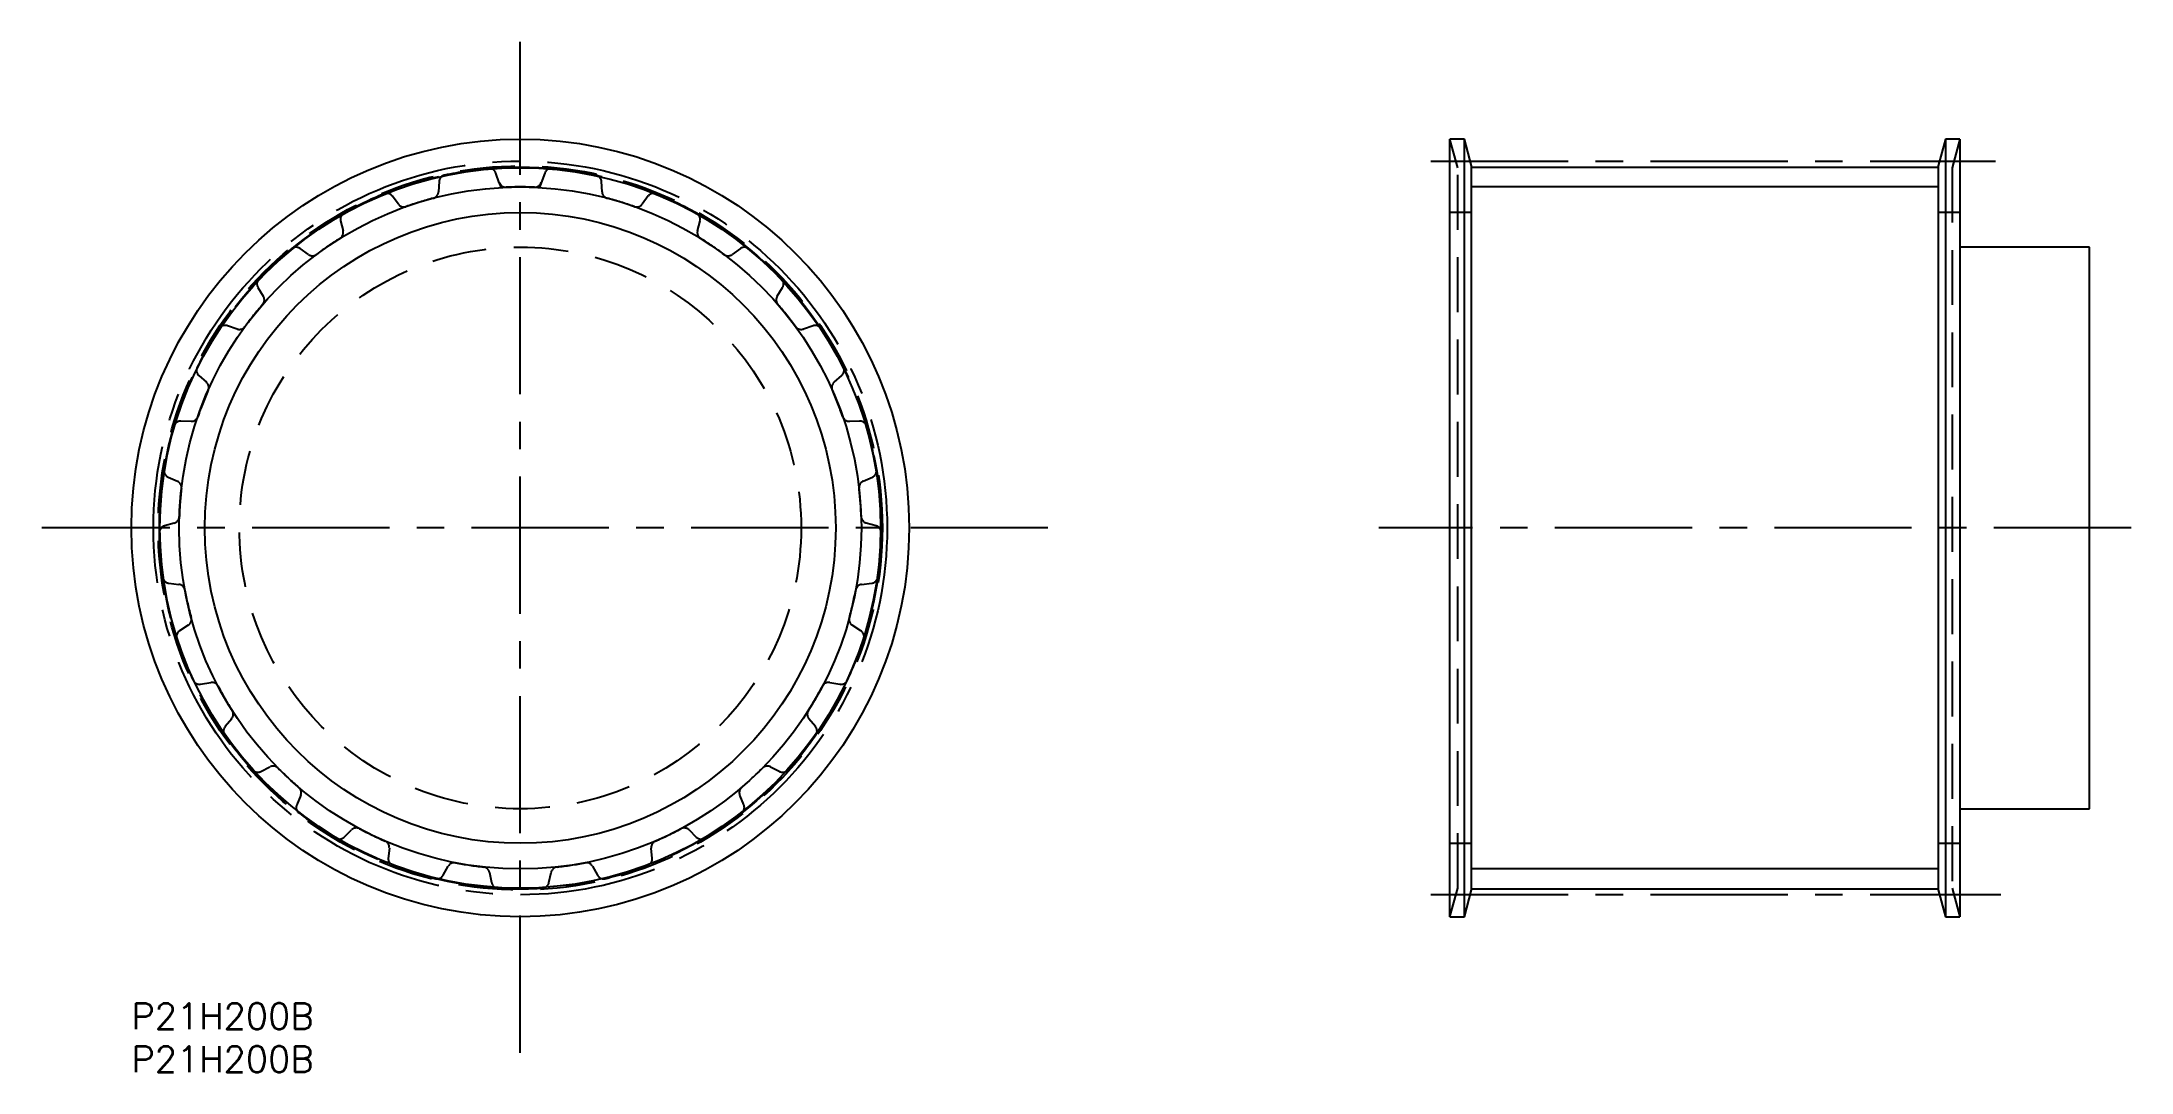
# Model space of a CAD drawing. Extents: x -10 to 231, y -8 to 111.
import ezdxf

# ---------------------------------------------------------------- set-up
doc = ezdxf.new("R2010")
doc.units = 0
doc.header["$LTSCALE"] = 0.5
for name, pattern in [('CENTER', [50.8, 31.75, -6.35, 6.35, -6.35]), ('DASHED', [19.05, 12.7, -6.35]), ('PHANTOM', [63.5, 31.75, -6.35, 6.35, -6.35, 6.35, -6.35])]:
    doc.linetypes.add(name, pattern=pattern)
for name, color, linetype in [('MSM_CENTER', 1, 'CENTER'), ('MSM_CONTINUOUS', 7, 'CONTINUOUS'), ('MSM_DASHED', 4, 'DASHED'), ('MSM_IMAGINARY', 6, 'PHANTOM'), ('MSM_NARROW', 5, 'CONTINUOUS'), ('MSM_PART_NUMBER', 7, 'CONTINUOUS')]:
    doc.layers.add(name, color=color, linetype=linetype)
doc.styles.get("Standard").update_dxf_attribs({"font": 'txt.shx', "height": 3, "bigfont": 'bigfont.shx'})

msp = doc.modelspace()

# ---------------------------------------------------------------- linework, layer by layer
at = {"layer": 'MSM_CENTER'}
for p, q in [((45, -5.73), (45, 111.27)), ((150.38, 97.44), (215.72, 97.44)), ((106.05, 55), (-10.37, 55)), ((231.4, 55), (144.36, 55)), ((150.38, 12.56), (216.33, 12.56))]:
    msp.add_line(p, q, dxfattribs=at)
msp.add_circle((45, 55), 42.45, dxfattribs=at)
at = {"layer": 'MSM_CONTINUOUS'}
for p, q in [((154.24, 100), (152.58, 100)), ((152.58, 10), (152.58, 100)), ((155.08, 96.9), (154.24, 100)), ((154.24, 10), (154.24, 100)), ((209.92, 100), (209.08, 96.9)), ((211.58, 100), (209.92, 100)), ((209.92, 100), (209.92, 10)), ((211.58, 100), (211.58, 10)), ((155.08, 13.1), (155.08, 96.9)), ((155.08, 96.76), (209.08, 96.76)), ((209.08, 96.9), (209.08, 13.1)), ((226.58, 87.5), (211.58, 87.5)), ((226.58, 22.5), (226.58, 87.5)), ((211.58, 22.5), (226.58, 22.5)), ((154.24, 10), (155.08, 13.1)), ((155.08, 13.24), (209.08, 13.24)), ((209.08, 13.1), (209.92, 10)), ((152.58, 10), (154.24, 10)), ((209.92, 10), (211.58, 10))]:
    msp.add_line(p, q, dxfattribs=at)
for radius in [45, 41.69, 36.5]:
    msp.add_circle((45, 55), radius, dxfattribs=at)
at = {"layer": 'MSM_DASHED'}
for p, q in [((153.48, 96.69), (152.58, 100)), ((211.58, 100), (210.68, 96.69)), ((35.6, 95.09), (35.54, 93.9)), ((42.57, 94.96), (42.17, 96.08)), ((47.83, 96.08), (47.43, 94.96)), ((54.46, 93.9), (54.4, 95.09)), ((153.48, 13.31), (153.48, 96.69)), ((210.68, 96.69), (210.68, 13.31)), ((30.9, 92.47), (30.19, 93.42)), ((59.81, 93.42), (59.1, 92.47)), ((24.2, 90.53), (24.49, 89.38)), ((65.51, 89.38), (65.8, 90.53)), ((155.08, 91.5), (152.58, 91.5)), ((211.58, 91.5), (209.08, 91.5)), ((20.48, 86.65), (19.52, 87.34)), ((70.48, 87.34), (69.52, 86.65)), ((14.65, 82.83), (15.27, 81.81)), ((74.73, 81.81), (75.35, 82.83)), ((12.24, 78.02), (11.12, 78.4)), ((78.88, 78.4), (77.76, 78.02)), ((7.8, 72.64), (8.69, 71.86)), ((81.31, 71.86), (82.2, 72.64)), ((6.91, 67.34), (5.73, 67.37)), ((84.27, 67.37), (83.09, 67.34)), ((4.25, 60.89), (5.33, 60.41)), ((84.67, 60.41), (85.75, 60.89)), ((4.97, 55.57), (3.83, 55.25)), ((86.17, 55.25), (85.03, 55.57)), ((4.32, 48.62), (5.5, 48.47)), ((84.5, 48.47), (85.68, 48.62)), ((6.58, 43.74), (5.58, 43.1)), ((84.42, 43.1), (83.42, 43.74)), ((8.01, 36.91), (9.18, 37.12)), ((80.82, 37.12), (81.99, 36.91)), ((11.61, 32.92), (10.84, 32.01)), ((79.16, 32.01), (78.39, 32.92)), ((14.98, 26.82), (16.04, 27.36)), ((73.96, 27.36), (75.02, 26.82)), ((19.6, 24.06), (19.14, 22.96)), ((70.86, 22.96), (70.4, 24.06)), ((24.63, 19.22), (25.47, 20.05)), ((64.53, 20.05), (65.37, 19.22)), ((29.85, 17.94), (29.73, 16.76)), ((60.27, 16.76), (60.15, 17.94)), ((152.58, 18.5), (155.08, 18.5)), ((209.08, 18.5), (211.58, 18.5)), ((36.08, 14.8), (36.64, 15.85)), ((41.44, 15.12), (41.68, 13.96)), ((48.32, 13.96), (48.56, 15.12)), ((53.36, 15.85), (53.92, 14.8)), ((152.58, 10), (153.48, 13.31)), ((210.68, 13.31), (211.58, 10))]:
    msp.add_line(p, q, dxfattribs=at)
for radius in [41.9, 32.5]:
    msp.add_circle((45, 55), radius, dxfattribs=at)
for centre, radius, start, end in [((36.4, 95.05), 0.8, 102.1226, 177.1429), ((45, 55), 41.76, 95.0202, 102.1226), ((41.42, 95.8), 0.8, 20, 95.0202), ((43.33, 95.24), 0.8, 200, 272.3839), ((45, 55), 39.47, 87.6161, 92.3839), ((46.67, 95.24), 0.8, 267.6161, 340), ((48.58, 95.8), 0.8, 84.9798, 160), ((45, 55), 41.76, 77.8774, 84.9798), ((53.6, 95.05), 0.8, 2.8571, 77.8774), ((45, 55), 41.76, 112.1631, 119.2655), ((29.55, 92.93), 0.8, 37.1429, 112.1631), ((31.54, 92.95), 0.8, 217.1429, 289.5267), ((45, 55), 39.47, 104.759, 109.5267), ((34.74, 93.94), 0.8, 284.759, 357.1429), ((55.26, 93.94), 0.8, 182.8571, 255.241), ((45, 55), 39.47, 70.4733, 75.241), ((58.46, 92.95), 0.8, 250.4733, 322.8571), ((60.45, 92.93), 0.8, 67.8369, 142.8571), ((45, 55), 41.76, 60.7345, 67.8369), ((24.98, 90.73), 0.8, 119.2655, 194.2857), ((65.02, 90.73), 0.8, 345.7143, 60.7345), ((45, 55), 41.76, 129.306, 136.4083), ((19.05, 86.69), 0.8, 54.2857, 129.306), ((45, 55), 39.47, 121.9019, 126.6696), ((23.72, 89.19), 0.8, 301.9019, 14.2857), ((66.28, 89.19), 0.8, 165.7143, 238.0981), ((45, 55), 39.47, 53.3304, 58.0981), ((70.95, 86.69), 0.8, 50.694, 125.7143), ((45, 55), 41.76, 43.5917, 50.694), ((20.95, 87.3), 0.8, 234.2857, 306.6696), ((69.05, 87.3), 0.8, 233.3304, 305.7143), ((15.33, 83.24), 0.8, 136.4083, 211.4286), ((74.67, 83.24), 0.8, 328.5714, 43.5917), ((45, 55), 39.47, 139.0447, 143.8124), ((14.59, 81.4), 0.8, 319.0447, 31.4286), ((75.41, 81.4), 0.8, 148.5714, 220.9553), ((45, 55), 39.47, 36.1876, 40.9553), ((45, 55), 41.76, 146.4488, 153.5512), ((10.86, 77.64), 0.8, 71.4286, 146.4488), ((12.5, 78.78), 0.8, 251.4286, 323.8124), ((77.5, 78.78), 0.8, 216.1876, 288.5714), ((79.14, 77.64), 0.8, 33.5512, 108.5714), ((45, 55), 41.76, 26.4488, 33.5512), ((8.33, 73.24), 0.8, 153.5512, 228.5714), ((81.67, 73.24), 0.8, 311.4286, 26.4488), ((45, 55), 39.47, 156.1876, 160.9553), ((8.16, 71.26), 0.8, 336.1876, 48.5714), ((81.84, 71.26), 0.8, 131.4286, 203.8124), ((45, 55), 39.47, 19.0447, 23.8124), ((6.93, 68.14), 0.8, 268.5714, 340.9553), ((83.07, 68.14), 0.8, 199.0447, 271.4286), ((45, 55), 41.76, 163.5917, 170.694), ((5.71, 66.57), 0.8, 88.5714, 163.5917), ((84.29, 66.57), 0.8, 16.4083, 91.4286), ((45, 55), 41.76, 9.306, 16.4083), ((4.58, 61.62), 0.8, 170.694, 245.7143), ((85.42, 61.62), 0.8, 294.2857, 9.306), ((5, 59.68), 0.8, 353.3304, 65.7143), ((45, 55), 39.47, 173.3304, 178.0981), ((85, 59.68), 0.8, 114.2857, 186.6696), ((45, 55), 39.47, 1.9019, 6.6696), ((4.75, 56.34), 0.8, 285.7143, 358.0981), ((85.25, 56.34), 0.8, 181.9019, 254.2857), ((4.04, 54.47), 0.8, 105.7143, 180.7345), ((45, 55), 41.76, 180.7345, 187.8369), ((85.96, 54.47), 0.8, 359.2655, 74.2857), ((45, 55), 41.76, 352.1631, 359.2655), ((4.42, 49.41), 0.8, 187.8369, 262.8571), ((5.4, 47.68), 0.8, 10.4733, 82.8571), ((84.6, 47.68), 0.8, 97.1429, 169.5267), ((85.58, 49.41), 0.8, 277.1429, 352.1631), ((45, 55), 39.47, 190.4733, 195.241), ((45, 55), 39.47, 344.759, 349.5267), ((6.15, 44.41), 0.8, 302.8571, 15.241), ((83.85, 44.41), 0.8, 164.759, 237.1429), ((6.02, 42.43), 0.8, 122.8571, 197.8774), ((45, 55), 41.76, 197.8774, 204.9798), ((45, 55), 41.76, 335.0202, 342.1226), ((83.98, 42.43), 0.8, 342.1226, 57.1429), ((7.87, 37.7), 0.8, 204.9798, 280), ((9.32, 36.33), 0.8, 27.6161, 100), ((45, 55), 39.47, 207.6161, 212.3839), ((45, 55), 39.47, 327.6161, 332.3839), ((80.68, 36.33), 0.8, 80, 152.3839), ((82.13, 37.7), 0.8, 260, 335.0202), ((10.99, 33.43), 0.8, 320, 32.3839), ((79.01, 33.43), 0.8, 147.6161, 220), ((11.46, 31.49), 0.8, 140, 215.0202), ((78.54, 31.49), 0.8, 324.9798, 40), ((45, 55), 41.76, 215.0202, 222.1226), ((45, 55), 41.76, 317.8774, 324.9798), ((14.62, 27.53), 0.8, 222.1226, 297.1429), ((16.41, 26.64), 0.8, 44.759, 117.1429), ((45, 55), 39.47, 224.759, 229.5267), ((45, 55), 39.47, 310.4733, 315.241), ((73.59, 26.64), 0.8, 62.8571, 135.241), ((75.38, 27.53), 0.8, 242.8571, 317.8774), ((18.86, 24.37), 0.8, 337.1429, 49.5267), ((71.14, 24.37), 0.8, 130.4733, 202.8571), ((19.87, 22.65), 0.8, 157.1429, 232.1631), ((45, 55), 41.76, 232.1631, 239.2655), ((45, 55), 41.76, 300.7345, 307.8369), ((70.13, 22.65), 0.8, 307.8369, 22.8571), ((26.03, 19.48), 0.8, 61.9019, 134.2857), ((45, 55), 39.47, 241.9019, 246.6696), ((45, 55), 39.47, 293.3304, 298.0981), ((63.97, 19.48), 0.8, 45.7143, 118.0981), ((24.07, 19.79), 0.8, 239.2655, 314.2857), ((29.05, 18.02), 0.8, 354.2857, 66.6696), ((60.95, 18.02), 0.8, 113.3304, 185.7143), ((65.93, 19.79), 0.8, 225.7143, 300.7345), ((30.53, 16.68), 0.8, 174.2857, 249.306), ((45, 55), 41.76, 249.306, 256.4083), ((35.37, 15.19), 0.8, 256.4083, 331.4286), ((37.35, 15.46), 0.8, 79.0447, 151.4286), ((45, 55), 39.47, 259.0447, 263.8124), ((40.66, 14.96), 0.8, 11.4286, 83.8124), ((49.34, 14.96), 0.8, 96.1876, 168.5714), ((45, 55), 39.47, 276.1876, 280.9553), ((52.65, 15.46), 0.8, 28.5714, 100.9553), ((54.63, 15.19), 0.8, 208.5714, 283.5917), ((45, 55), 41.76, 283.5917, 290.694), ((59.47, 16.68), 0.8, 290.694, 5.7143), ((42.46, 14.12), 0.8, 191.4286, 266.4488), ((45, 55), 41.76, 266.4488, 273.5512), ((47.54, 14.12), 0.8, 273.5512, 348.5714)]:
    msp.add_arc(centre, radius, start, end, dxfattribs=at)
at = {"layer": 'MSM_IMAGINARY'}
msp.add_circle((45, 55), 41.76, dxfattribs=at)
at = {"layer": 'MSM_NARROW'}
for p, q in [((42.57, 94.96), (42.77, 94.41)), ((47.43, 94.96), (47.23, 94.41)), ((209.08, 94.47), (155.08, 94.47)), ((209.08, 15.53), (155.08, 15.53))]:
    msp.add_line(p, q, dxfattribs=at)
msp.add_circle((45, 55), 39.47, dxfattribs=at)

# ---------------------------------------------------------------- texts
at = {"layer": 'MSM_PART_NUMBER'}
for p in [(0, -3), (0, -7.99)]:
    msp.add_text('P21H200B', height=3, dxfattribs=at).set_placement(p)

doc.saveas('drawing.dxf')
